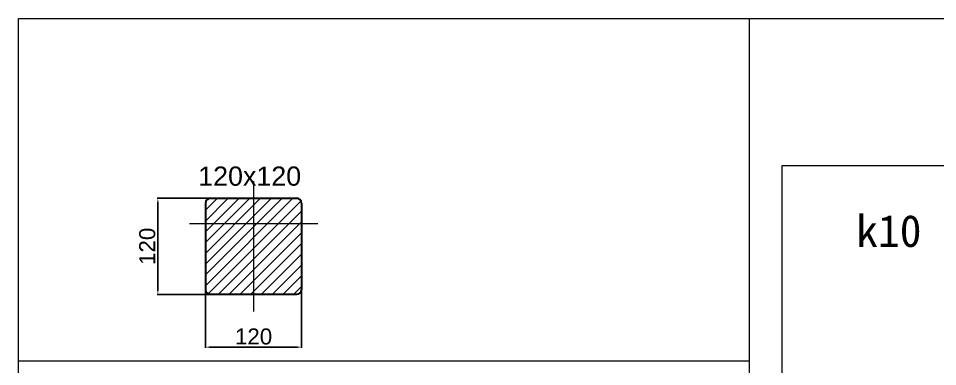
# Model space of a CAD drawing. Header units: millimetres. Extents: x 1526 to 31626, y -4643 to 9189.
# Drawn here: x 28374 to 29523, y 2430 to 2865 of the extents above; entities that cross this region are included whole.
import ezdxf

# ---------------------------------------------------------------- set-up
doc = ezdxf.new("R2010")
doc.units = ezdxf.units.MM
doc.layers.add('图层2', color=1, linetype='Continuous', lineweight=13)
doc.layers.add('图层4', color=250, linetype='Continuous', lineweight=13)
doc.styles.get("Standard").update_dxf_attribs({"font": 'arial.ttf'})
doc.dimstyles.new('ISO-25$0', dxfattribs={"dimscale": 2, "dimtxt": 4, "dimasz": 3, "dimexe": 0.5, "dimexo": 0, "dimgap": 1, "dimtad": 1, "dimtxsty": 'Standard', "dimcen": 3, "dimclrd": 150, "dimclre": 150, "dimadec": 0, "dimazin": 0, "dimtfac": 1, "dimtmove": 0, "dimatfit": 3, "dimfxl": 1, "dimlwd": -1, "dimarcsym": 0})

# ---------------------------------------------------------------- blocks, each defined once
blk = doc.blocks.new('*D1122')
at = {"layer": 'Defpoints', "color": 0, "transparency": 16777216}
for p in [(28614.4, 2640.1), (28548.8, 2520.1), (28614.4, 2520.1)]:
    blk.add_point(p, dxfattribs=at)
at = {"layer": '图层4', "color": 0, "lineweight": -2, "transparency": 16777216}
for p, q in [((28614.4, 2640.1), (28547.8, 2640.1)), ((28548.8, 2635.1), (28548.8, 2525.1)), ((28614.4, 2520.1), (28547.8, 2520.1))]:
    blk.add_line(p, q, dxfattribs=at)
at = {"layer": '图层4', "color": 0, "transparency": 16777216}
for points in [[(28548, 2635.1), (28549.7, 2635.1), (28548.8, 2640.1)], [(28548, 2525.1), (28549.7, 2525.1), (28548.8, 2520.1)]]:
    blk.add_solid(points, dxfattribs=at)
at = {"layer": '图层4', "color": 0, "lineweight": 13, "transparency": 16777216, "insert": (28535.6, 2580.1), "char_height": 20, "attachment_point": 5, "rotation": 90}
blk.add_mtext('120', dxfattribs=at)
blk = doc.blocks.new('*D1123')
at = {"layer": 'Defpoints', "color": 0, "transparency": 16777216}
for p in [(28608.4, 2526.1), (28728.4, 2526.1), (28728.4, 2454.1)]:
    blk.add_point(p, dxfattribs=at)
at = {"layer": '图层4', "color": 0, "lineweight": -2, "transparency": 16777216}
for p, q in [((28608.4, 2526.1), (28608.4, 2453.1)), ((28728.4, 2526.1), (28728.4, 2453.1)), ((28613.4, 2454.1), (28723.4, 2454.1))]:
    blk.add_line(p, q, dxfattribs=at)
at = {"layer": '图层4', "color": 0, "transparency": 16777216}
for points in [[(28613.4, 2454.9), (28613.4, 2453.3), (28608.4, 2454.1)], [(28723.4, 2454.9), (28723.4, 2453.3), (28728.4, 2454.1)]]:
    blk.add_solid(points, dxfattribs=at)
at = {"layer": '图层4', "color": 0, "lineweight": 13, "transparency": 16777216, "insert": (28668.4, 2467.3), "char_height": 20, "attachment_point": 5}
blk.add_mtext('120', dxfattribs=at)

msp = doc.modelspace()

# ---------------------------------------------------------------- hatches: boundary and pattern name
at = {"layer": '图层4', "lineweight": 13}
h = msp.add_hatch(dxfattribs=at)
h.set_pattern_fill('ANSI31', color=5, scale=3, style=0)
h.set_pattern_definition([(45, (-8945.228, -63270.128), (-6.7351921, 6.7351921), [])])
h.paths.add_polyline_path([(28614.43479, 2640.11517, 0.4142135624), (28608.43479, 2634.11517), (28608.43479, 2580.11517), (28668.43479, 2580.11517), (28668.43479, 2640.11517)])
h.paths.add_polyline_path([(28668.43479, 2580.11517), (28728.43479, 2580.11517), (28728.43479, 2634.11517, 0.4142135624), (28722.43479, 2640.11517), (28668.43479, 2640.11517)])
h.paths.add_polyline_path([(28668.43479, 2520.11517), (28722.43479, 2520.11517, 0.4142135624), (28728.43479, 2526.11517), (28728.43479, 2580.11517), (28668.43479, 2580.11517)])
h.paths.add_polyline_path([(28668.43479, 2580.11517), (28608.43479, 2580.11517), (28608.43479, 2526.11517, 0.4142135624), (28614.43479, 2520.11517), (28668.43479, 2520.11517)])

# ---------------------------------------------------------------- linework, layer by layer
at = {"lineweight": 13}
for p, q in [((29288.07383, 878.50783), (29288.07383, 2864.98897)), ((29328.97023, 1107.6489), (29328.97023, 2680.97922)), ((29328.97023, 2680.97922), (29618.70909, 2680.97922)), ((29288.07383, 2436.66201), (28374.49255, 2436.66201))]:
    msp.add_line(p, q, dxfattribs=at)
msp.add_lwpolyline([(28374.49255, 2864.98897), (31626.47761, 2864.98897), (31626.47761, 763.88539), (28374.49255, 763.88539)], close=True, dxfattribs=at)
at = {"layer": '图层2', "lineweight": 13}
for p, q in [((28668.43479, 2661.58665), (28668.43479, 2498.64368)), ((28588.15644, 2608.75598), (28748.71315, 2608.75598))]:
    msp.add_line(p, q, dxfattribs=at)
at = {"layer": '图层2', "color": 0, "lineweight": 30}
for p, q in [((28608.43479, 2634.11517), (28608.43479, 2526.11517)), ((28614.43479, 2640.11517), (28722.43479, 2640.11517)), ((28728.43479, 2634.11517), (28728.43479, 2526.11517)), ((28614.43479, 2520.11517), (28722.43479, 2520.11517))]:
    msp.add_line(p, q, dxfattribs=at)
for centre, start, end in [((28614.43479, 2634.11517), 90, 180), ((28722.43479, 2634.11517), 0, 90), ((28614.43479, 2526.11517), 180, 270), ((28722.43479, 2526.11517), 270, 0)]:
    msp.add_arc(centre, 6, start, end, dxfattribs=at)

# ---------------------------------------------------------------- texts
at = {"lineweight": 13, "insert": (29421.48979, 2619.35855), "char_height": 20, "width": 145.8888889, "attachment_point": 1}
msp.add_mtext('{\\fSimSun|b0|i0|c134|p2;\\H2x;\\C1;k10}', dxfattribs=at)
at = {"layer": '图层4', "color": 0, "lineweight": 13}
msp.add_text('120x120', height=24, dxfattribs=at).set_placement((28599.22547, 2655.86305))

# ---------------------------------------------------------------- dimensions: what is measured, and where the dimension line sits
dim = msp.add_linear_dim(base=(28548.81952, 2520.11517), p1=(28614.43479, 2640.11517), p2=(28614.43479, 2520.11517), angle=90, text='120', dimstyle='ISO-25$0', override={"dimscale": 1, "dimtxt": 20, "dimasz": 5, "dimexe": 1, "dimgap": 3, "dimcen": 2.5, "dimclrd": 0, "dimclre": 0, "dimlwd": 65534}, dxfattribs=at)
dim.commit()
dim.dimension.update_dxf_attribs({"geometry": '*D1122', "text_midpoint": (28535.60806, 2580.11517)})
dim = msp.add_linear_dim(base=(28728.43479, 2454.10554), p1=(28608.43479, 2526.11517), p2=(28728.43479, 2526.11517), text='120', dimstyle='ISO-25$0', override={"dimscale": 1, "dimtxt": 20, "dimasz": 5, "dimexe": 1, "dimgap": 3, "dimcen": 2.5, "dimclrd": 0, "dimclre": 0, "dimlwd": 65534}, dxfattribs=at)
dim.commit()
dim.dimension.update_dxf_attribs({"geometry": '*D1123', "text_midpoint": (28668.43479, 2467.317)})

doc.saveas('drawing.dxf')
